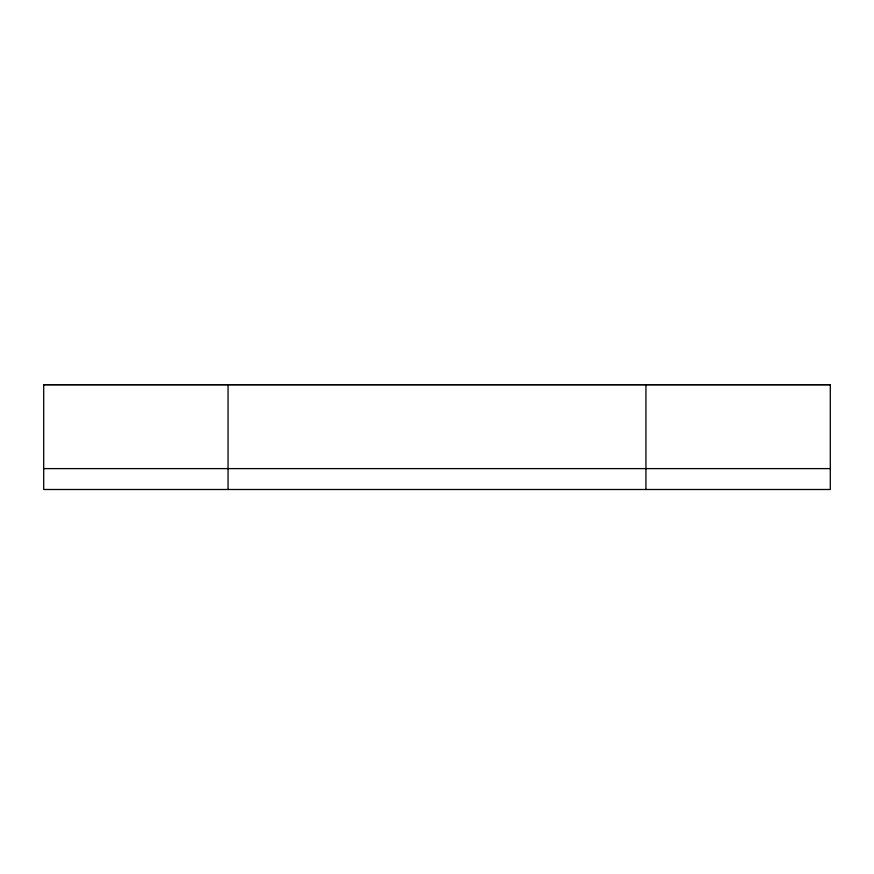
<?xml version="1.0" encoding="UTF-8"?>
<svg xmlns="http://www.w3.org/2000/svg" width="874" height="874" viewBox="0 0 874 874"><rect width="100%" height="100%" fill="white"/><g stroke="black" fill="none" stroke-linecap="round" stroke-linejoin="round"><path stroke-width="1.31" d="M43.7 384.691L830.3 384.691L830.3 489.495L43.7 489.495L43.7 384.691L830.3 384.691M43.7 468.606L830.3 468.606M645.941 384.691L645.941 489.495M228.059 384.691L228.059 489.495"/></g></svg>
